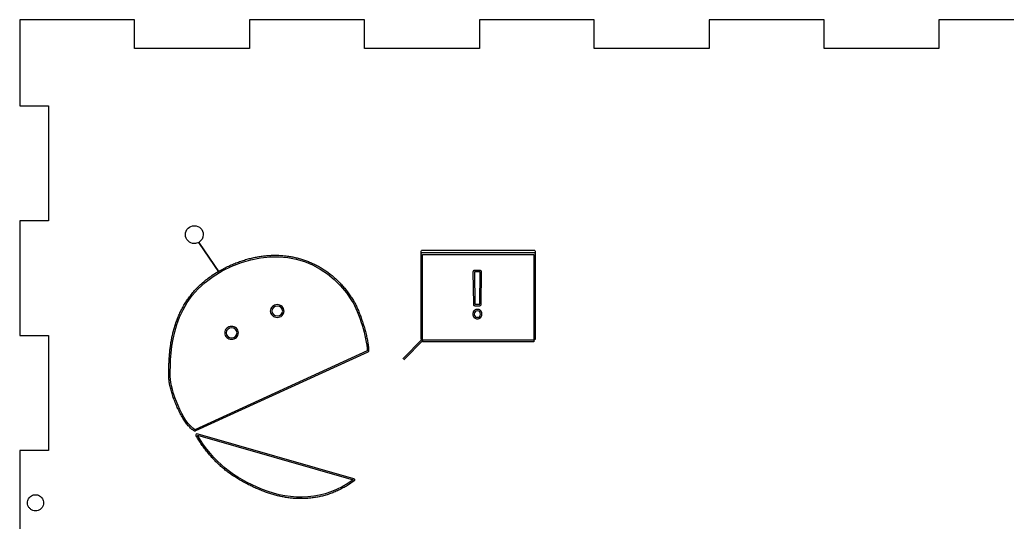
# Model space of a CAD drawing. Extents: x 594 to 1131, y 303 to 853.
# Drawn here: x 594.2 to 766.1, y 402.9 to 490.4 of the extents above; entities that cross this region are included whole.
import ezdxf

# ---------------------------------------------------------------- set-up
doc = ezdxf.new("R2010")
doc.units = 0
doc.layers.get('0').update_dxf_attribs({"linetype": 'CONTINUOUS'})

msp = doc.modelspace()

# ---------------------------------------------------------------- linework, layer by layer
at = {"color": 7}
for p, q in [((614.188916, 490.372713), (594.186839, 490.372713)), ((594.186839, 490.372713), (594.186839, 475.379966)), ((614.188916, 485.363357), (614.188916, 490.372713)), ((654.193069, 490.372713), (634.190993, 490.372713)), ((634.190993, 490.372713), (634.190993, 485.363357)), ((654.193069, 485.363357), (654.193069, 490.372713)), ((694.197249, 490.372713), (674.195172, 490.372713)), ((674.195172, 490.372713), (674.195172, 485.363357)), ((694.197249, 485.363357), (694.197249, 490.372713)), ((734.201402, 490.372713), (714.199326, 490.372713)), ((714.199326, 490.372713), (714.199326, 485.363357)), ((734.201402, 485.363357), (734.201402, 490.372713)), ((774.205556, 490.372713), (754.203479, 490.372713)), ((754.203479, 490.372713), (754.203479, 485.363357)), ((634.190993, 485.363357), (614.188916, 485.363357)), ((674.195172, 485.363357), (654.193069, 485.363357)), ((714.199326, 485.363357), (694.197249, 485.363357)), ((754.203479, 485.363357), (734.201402, 485.363357)), ((594.186839, 475.379966), (599.196169, 475.379966)), ((599.196169, 475.379966), (599.196169, 455.37789)), ((599.196169, 455.37789), (594.186839, 455.37789)), ((594.186839, 455.37789), (594.186839, 435.375813)), ((594.186839, 435.375813), (599.196169, 435.375813)), ((599.196169, 435.375813), (599.196169, 415.373736)), ((599.196169, 415.373736), (594.186839, 415.373736)), ((594.186839, 415.373736), (594.186839, 395.371633))]:
    msp.add_line(p, q, dxfattribs=at)
at = {"color": 0}
for p, q in [((625.347688, 451.608448), (628.986161, 446.308931)), ((628.986161, 446.308931), (625.347688, 451.608448)), ((633.715507, 448.663333), (633.923856, 448.721203)), ((633.923856, 448.721203), (634.131957, 448.776545)), ((634.131957, 448.776545), (634.339797, 448.829364)), ((634.339797, 448.829364), (634.547362, 448.879667)), ((634.547362, 448.879667), (634.754642, 448.92746)), ((634.754642, 448.92746), (634.961623, 448.972748)), ((634.961623, 448.972748), (635.168292, 449.015539)), ((635.168292, 449.015539), (635.374637, 449.055839)), ((635.374637, 449.055839), (635.580646, 449.093653)), ((635.580646, 449.093653), (635.786305, 449.128989)), ((635.786305, 449.128989), (635.991602, 449.161851)), ((635.991602, 449.161851), (636.196525, 449.192248)), ((636.196525, 449.192248), (636.401061, 449.220184)), ((636.401061, 449.220184), (636.605196, 449.245666)), ((636.605196, 449.245666), (636.808919, 449.268701)), ((636.808919, 449.268701), (637.012216, 449.289295)), ((637.012216, 449.289295), (637.215075, 449.307453)), ((637.215075, 449.307453), (637.417484, 449.323183)), ((637.417484, 449.323183), (637.619428, 449.336491)), ((637.619428, 449.336491), (637.820896, 449.347383)), ((637.820896, 449.347383), (638.021875, 449.355865)), ((638.021875, 449.355865), (638.222352, 449.361944)), ((638.222352, 449.361944), (638.422314, 449.365627)), ((638.422314, 449.365627), (638.621748, 449.366919)), ((638.621748, 449.366919), (638.820642, 449.365827)), ((638.820642, 449.365827), (639.018982, 449.362358)), ((639.018982, 449.362358), (639.216756, 449.356517)), ((639.216756, 449.356517), (639.413951, 449.348312)), ((639.413951, 449.348312), (639.610554, 449.337749)), ((639.610554, 449.337749), (639.806552, 449.324835)), ((639.806552, 449.324835), (640.001932, 449.309575)), ((640.001932, 449.309575), (640.196681, 449.291977)), ((640.196681, 449.291977), (640.390787, 449.272047)), ((640.390787, 449.272047), (640.584236, 449.249791)), ((640.584236, 449.249791), (640.777016, 449.225217)), ((640.777016, 449.225217), (640.969113, 449.198331)), ((640.969113, 449.198331), (641.160515, 449.169139)), ((641.160515, 449.169139), (641.351209, 449.137648)), ((641.351209, 449.137648), (641.541181, 449.103865)), ((641.541181, 449.103865), (641.73042, 449.067796)), ((641.73042, 449.067796), (641.918911, 449.029449)), ((641.918911, 449.029449), (642.106641, 448.98883)), ((642.106641, 448.98883), (642.293599, 448.945945)), ((642.293599, 448.945945), (642.479771, 448.900802)), ((642.479771, 448.900802), (642.665144, 448.853406)), ((642.665144, 448.853406), (642.849705, 448.803766)), ((642.849705, 448.803766), (643.033441, 448.751888)), ((643.033441, 448.751888), (643.216339, 448.697779)), ((643.216339, 448.697779), (643.398387, 448.641445)), ((664.070934, 450.023838), (664.08317, 450.101092)), ((664.070934, 434.818658), (664.070934, 450.023838)), ((664.070934, 449.6086), (664.08317, 449.683779)), ((664.070934, 434.811941), (664.070934, 449.6086)), ((664.08317, 450.101092), (664.11868, 450.170784)), ((664.08317, 449.683779), (664.11868, 449.751599)), ((664.11868, 450.170784), (664.173988, 450.226092)), ((664.11868, 449.751599), (664.173988, 449.805421)), ((664.173988, 450.226092), (664.24368, 450.261602)), ((664.173988, 449.805421), (664.24368, 449.839976)), ((664.24368, 450.261602), (664.320934, 450.273838)), ((664.24368, 449.839976), (664.320934, 449.851884)), ((664.320934, 450.273838), (683.672987, 450.273838)), ((664.320934, 449.851884), (683.672992, 449.851884)), ((664.320934, 449.513392), (683.672992, 449.513392)), ((664.320934, 434.308212), (664.320934, 449.513392)), ((683.672987, 450.273838), (683.750241, 450.261602)), ((683.672992, 449.851884), (683.750246, 449.839976)), ((683.672992, 449.513392), (683.672992, 434.308212)), ((683.750241, 450.261602), (683.819933, 450.226092)), ((683.750246, 449.839976), (683.819939, 449.805421)), ((683.819933, 450.226092), (683.875241, 450.170784)), ((683.819939, 449.805421), (683.875246, 449.751599)), ((683.875241, 450.170784), (683.910751, 450.101092)), ((683.875246, 449.751599), (683.910756, 449.683779)), ((683.910751, 450.101092), (683.922987, 450.023838)), ((683.910756, 449.683779), (683.922992, 449.6086)), ((683.922987, 450.023838), (683.922987, 434.818658)), ((683.922992, 449.6086), (683.922992, 434.811941)), ((629.304765, 446.852901), (629.515468, 446.965311)), ((629.515468, 446.965311), (629.726182, 447.075061)), ((629.726182, 447.075061), (629.936895, 447.182159)), ((629.936895, 447.182159), (630.147594, 447.28661)), ((630.147594, 447.28661), (630.358268, 447.38842)), ((630.358268, 447.38842), (630.568904, 447.487596)), ((630.568904, 447.487596), (630.779489, 447.584143)), ((630.779489, 447.584143), (630.990013, 447.678069)), ((630.990013, 447.678069), (631.200461, 447.769379)), ((631.200461, 447.769379), (631.410822, 447.858079)), ((631.410822, 447.858079), (631.621084, 447.944177)), ((631.621084, 447.944177), (631.831234, 448.027677)), ((631.831234, 448.027677), (632.04126, 448.108586)), ((632.04126, 448.108586), (632.251149, 448.186911)), ((632.251149, 448.186911), (632.460889, 448.262657)), ((632.460889, 448.262657), (632.670468, 448.335831)), ((632.670468, 448.335831), (632.879873, 448.406438)), ((632.879873, 448.406438), (633.089092, 448.474486)), ((633.089092, 448.474486), (633.298113, 448.539981)), ((633.298113, 448.539981), (633.506922, 448.602927)), ((633.506922, 448.602927), (633.715507, 448.663333)), ((643.398387, 448.641445), (643.57957, 448.582894)), ((643.57957, 448.582894), (643.759878, 448.522132)), ((643.759878, 448.522132), (643.939295, 448.459167)), ((643.939295, 448.459167), (644.11781, 448.394004)), ((644.11781, 448.394004), (644.29541, 448.326653)), ((644.29541, 448.326653), (644.472081, 448.257118)), ((644.472081, 448.257118), (644.647811, 448.185407)), ((644.647811, 448.185407), (644.822587, 448.111528)), ((644.822587, 448.111528), (644.996396, 448.035488)), ((644.996396, 448.035488), (645.169225, 447.957292)), ((645.169225, 447.957292), (645.341062, 447.876949)), ((645.341062, 447.876949), (645.511892, 447.794466)), ((645.511892, 447.794466), (645.681705, 447.709849)), ((645.681705, 447.709849), (645.850486, 447.623106)), ((645.850486, 447.623106), (646.018223, 447.534244)), ((646.018223, 447.534244), (646.184903, 447.44327)), ((646.184903, 447.44327), (646.350513, 447.350192)), ((646.350513, 447.350192), (646.515041, 447.255016)), ((646.515041, 447.255016), (646.678474, 447.157749)), ((646.678474, 447.157749), (646.840799, 447.058399)), ((646.840799, 447.058399), (647.002003, 446.956974)), ((647.002003, 446.956974), (647.162074, 446.85348)), ((626.798114, 445.229692), (627.004497, 445.386905)), ((627.004497, 445.386905), (627.21506, 445.542316)), ((627.21506, 445.542316), (627.429843, 445.695883)), ((627.429843, 445.695883), (627.648886, 445.847563)), ((627.648886, 445.847563), (627.872227, 445.997312)), ((627.872227, 445.997312), (628.099907, 446.145088)), ((628.099907, 446.145088), (628.331965, 446.29085)), ((628.331965, 446.29085), (628.56844, 446.434554)), ((628.56844, 446.434554), (628.809372, 446.576158)), ((628.809372, 446.576158), (629.054801, 446.715621)), ((629.054801, 446.715621), (629.304765, 446.852901)), ((647.162074, 446.85348), (647.320999, 446.747924)), ((647.320999, 446.747924), (647.478764, 446.640314)), ((647.478764, 446.640314), (647.635359, 446.530657)), ((647.635359, 446.530657), (647.790769, 446.418961)), ((647.790769, 446.418961), (647.944982, 446.305232)), ((647.944982, 446.305232), (648.097986, 446.189478)), ((648.097986, 446.189478), (648.249769, 446.071706)), ((648.249769, 446.071706), (648.400316, 445.951924)), ((648.400316, 445.951924), (648.549617, 445.830139)), ((648.549617, 445.830139), (648.697657, 445.706358)), ((648.697657, 445.706358), (648.844426, 445.580588)), ((648.844426, 445.580588), (648.989909, 445.452837)), ((648.989909, 445.452837), (649.134096, 445.323113)), ((649.134096, 445.323113), (649.276973, 445.191422)), ((673.091598, 446.556606), (673.080138, 446.478612)), ((673.080138, 446.478612), (673.150333, 440.836065)), ((673.126774, 446.627155), (673.091598, 446.556606)), ((673.182168, 446.683243), (673.126774, 446.627155)), ((673.252273, 446.719293), (673.182168, 446.683243)), ((673.330119, 446.731722), (673.252273, 446.719293)), ((674.334439, 446.731722), (673.330119, 446.731722)), ((674.334439, 446.481722), (673.330119, 446.481722)), ((673.330119, 446.481722), (673.400313, 440.839175)), ((674.258845, 440.839175), (674.334439, 446.481722)), ((674.41233, 446.719278), (674.334439, 446.731722)), ((674.482467, 446.683186), (674.41233, 446.719278)), ((674.537868, 446.627038), (674.482467, 446.683186)), ((674.508822, 440.835826), (674.584416, 446.478373)), ((674.573017, 446.556424), (674.537868, 446.627038)), ((674.584416, 446.478373), (674.573017, 446.556424)), ((624.792453, 443.393843), (624.955477, 443.568006)), ((624.955477, 443.568006), (625.122242, 443.740847)), ((625.122242, 443.740847), (625.292788, 443.912323)), ((625.292788, 443.912323), (625.467157, 444.082388)), ((625.467157, 444.082388), (625.645388, 444.251)), ((625.645388, 444.251), (625.827521, 444.418114)), ((625.827521, 444.418114), (626.013596, 444.583687)), ((626.013596, 444.583687), (626.203653, 444.747674)), ((626.203653, 444.747674), (626.397732, 444.910033)), ((626.397732, 444.910033), (626.595872, 445.07072)), ((626.595872, 445.07072), (626.798114, 445.229692)), ((649.276973, 445.191422), (649.418527, 445.057771)), ((649.418527, 445.057771), (649.558747, 444.922169)), ((649.558747, 444.922169), (649.69762, 444.784622)), ((649.69762, 444.784622), (649.835133, 444.645139)), ((649.835133, 444.645139), (649.971275, 444.503725)), ((649.971275, 444.503725), (650.106032, 444.360389)), ((650.106032, 444.360389), (650.239392, 444.215138)), ((650.239392, 444.215138), (650.371343, 444.067979)), ((650.371343, 444.067979), (650.501874, 443.91892)), ((650.501874, 443.91892), (650.63097, 443.767968)), ((650.63097, 443.767968), (650.75862, 443.61513)), ((650.75862, 443.61513), (650.884813, 443.460414)), ((623.48687, 441.774187), (623.618061, 441.958257)), ((623.618061, 441.958257), (623.752624, 442.141403)), ((623.752624, 442.141403), (623.8906, 442.323581)), ((623.8906, 442.323581), (624.032032, 442.504747)), ((624.032032, 442.504747), (624.176959, 442.684856)), ((624.176959, 442.684856), (624.325424, 442.863865)), ((624.325424, 442.863865), (624.477468, 443.041728)), ((624.477468, 443.041728), (624.63313, 443.218402)), ((624.63313, 443.218402), (624.792453, 443.393843)), ((650.884813, 443.460414), (651.009534, 443.303827)), ((651.009534, 443.303827), (651.132773, 443.145376)), ((651.132773, 443.145376), (651.254517, 442.985068)), ((651.254517, 442.985068), (651.374753, 442.822912)), ((651.374753, 442.822912), (651.493471, 442.658914)), ((651.493471, 442.658914), (651.610656, 442.493081)), ((651.610656, 442.493081), (651.726298, 442.325422)), ((651.726298, 442.325422), (651.840383, 442.155943)), ((651.840383, 442.155943), (651.952901, 441.984651)), ((651.952901, 441.984651), (652.063838, 441.811554)), ((652.063838, 441.811554), (652.173182, 441.636659)), ((622.351194, 439.892398), (622.450976, 440.083279)), ((622.450976, 440.083279), (622.553709, 440.273677)), ((622.553709, 440.273677), (622.659434, 440.463547)), ((622.659434, 440.463547), (622.768195, 440.652846)), ((622.768195, 440.652846), (622.880033, 440.841531)), ((622.880033, 440.841531), (622.994992, 441.029556)), ((622.994992, 441.029556), (623.113112, 441.216879)), ((623.113112, 441.216879), (623.234438, 441.403454)), ((623.234438, 441.403454), (623.35901, 441.589238)), ((623.35901, 441.589238), (623.48687, 441.774187)), ((637.905452, 440.098404), (637.832848, 439.885676)), ((638.01908, 440.288815), (637.905452, 440.098404)), ((638.167612, 440.452542), (638.01908, 440.288815)), ((638.345589, 440.586082), (638.167612, 440.452542)), ((638.548127, 440.686051), (638.345589, 440.586082)), ((638.770514, 440.748831), (638.548127, 440.686051)), ((639.00776, 440.7706), (638.770514, 440.748831)), ((639.245006, 440.748831), (639.00776, 440.7706)), ((639.467394, 440.686051), (639.245006, 440.748831)), ((639.669933, 440.586082), (639.467394, 440.686051)), ((639.84791, 440.452542), (639.669933, 440.586082)), ((639.996442, 440.288815), (639.84791, 440.452542)), ((640.110071, 440.098404), (639.996442, 440.288815)), ((640.182674, 439.885676), (640.110071, 440.098404)), ((652.173182, 441.636659), (652.261933, 441.489649)), ((652.261933, 441.489649), (652.350492, 441.336526)), ((652.350492, 441.336526), (652.438814, 441.177537)), ((652.438814, 441.177537), (652.526849, 441.012932)), ((652.526849, 441.012932), (652.614537, 440.842966)), ((652.614537, 440.842966), (652.701816, 440.667898)), ((652.701816, 440.667898), (652.788617, 440.487988)), ((652.788617, 440.487988), (652.874869, 440.303501)), ((652.874869, 440.303501), (652.960498, 440.114702)), ((652.960498, 440.114702), (653.045428, 439.921859)), ((673.150333, 440.836065), (673.16333, 440.759558)), ((673.16333, 440.759558), (673.199162, 440.690723)), ((673.199162, 440.690723), (673.254375, 440.636192)), ((673.254375, 440.636192), (673.323651, 440.601219)), ((673.323651, 440.601219), (673.400313, 440.589175)), ((673.400313, 440.839175), (674.258845, 440.839175)), ((673.400313, 440.589175), (674.258845, 440.589175)), ((674.258845, 440.589175), (674.335462, 440.601204)), ((674.335462, 440.601204), (674.404705, 440.636136)), ((674.404705, 440.636136), (674.459911, 440.690608)), ((674.459911, 440.690608), (674.495767, 440.759377)), ((674.495767, 440.759377), (674.508822, 440.835826)), ((621.654002, 438.353158), (621.731726, 438.546344)), ((621.731726, 438.546344), (621.812057, 438.739393)), ((621.812057, 438.739393), (621.895038, 438.932262)), ((621.895038, 438.932262), (621.980711, 439.124908)), ((621.980711, 439.124908), (622.069121, 439.317288)), ((622.069121, 439.317288), (622.160309, 439.509359)), ((622.160309, 439.509359), (622.254319, 439.701076)), ((622.254319, 439.701076), (622.351194, 439.892398)), ((637.832848, 439.885676), (637.807438, 439.656664)), ((637.807438, 439.656664), (637.832848, 439.427654)), ((637.832848, 439.427654), (637.905452, 439.214927)), ((637.905452, 439.214927), (638.01908, 439.024518)), ((638.01908, 439.024518), (638.167613, 438.860791)), ((638.167613, 438.860791), (638.345589, 438.727252)), ((638.345589, 438.727252), (638.548127, 438.627283)), ((638.548127, 438.627283), (638.770514, 438.564503)), ((638.770514, 438.564503), (639.00776, 438.542734)), ((639.00776, 438.542734), (639.245006, 438.564503)), ((639.245006, 438.564503), (639.467394, 438.627283)), ((639.467394, 438.627283), (639.669933, 438.727252)), ((639.669933, 438.727252), (639.847909, 438.860791)), ((639.847909, 438.860791), (639.996442, 439.024517)), ((639.996442, 439.024517), (640.11007, 439.214927)), ((640.11007, 439.214927), (640.182674, 439.427654)), ((640.208084, 439.656664), (640.182674, 439.885676)), ((640.182674, 439.427654), (640.208084, 439.656664)), ((653.045428, 439.921859), (653.129581, 439.725241)), ((653.129581, 439.725241), (653.212878, 439.525119)), ((653.212878, 439.525119), (653.295237, 439.321765)), ((653.295237, 439.321765), (653.376577, 439.115451)), ((653.376577, 439.115451), (653.456816, 438.906451)), ((653.456816, 438.906451), (653.535869, 438.69504)), ((653.535869, 438.69504), (653.613654, 438.481491)), ((653.613654, 438.481491), (653.690085, 438.26608)), ((673.058931, 439.136434), (673.058537, 439.124966)), ((673.058537, 439.124966), (673.058669, 439.113492)), ((673.058669, 439.113492), (673.06433, 439.01391)), ((673.064764, 439.236728), (673.058931, 439.136434)), ((673.06433, 439.01391), (673.065373, 439.001329)), ((673.066105, 439.249165), (673.064764, 439.236728)), ((673.065373, 439.001329), (673.067049, 438.988817)), ((673.068065, 439.261518), (673.066105, 439.249165)), ((673.067049, 438.988817), (673.084317, 438.895437)), ((673.085597, 439.356039), (673.068065, 439.261518)), ((673.084317, 438.895437), (673.087258, 438.881752)), ((673.088826, 439.369386), (673.085597, 439.356039)), ((673.087258, 438.881752), (673.09096, 438.868253)), ((673.092782, 439.382535), (673.088826, 439.369386)), ((673.09096, 438.868253), (673.120087, 438.781125)), ((673.122165, 439.470938), (673.092782, 439.382535)), ((673.120087, 438.781125), (673.122577, 438.774056)), ((673.124753, 439.477744), (673.122165, 439.470938)), ((673.122577, 438.774056), (673.125278, 438.767065)), ((673.127538, 439.484471), (673.124753, 439.477744)), ((673.125278, 438.767065), (673.128187, 438.760158)), ((673.130518, 439.491114), (673.127538, 439.484471)), ((673.128187, 438.760158), (673.131302, 438.753342)), ((673.133691, 439.497667), (673.130518, 439.491114)), ((673.131302, 438.753342), (673.13462, 438.746622)), ((673.171489, 439.57294), (673.133691, 439.497667)), ((673.13462, 438.746622), (673.172418, 438.672866)), ((673.17491, 439.579509), (673.171489, 439.57294)), ((673.172418, 438.672866), (673.176029, 438.66608)), ((673.178525, 439.585974), (673.17491, 439.579509)), ((673.176029, 438.66608), (673.179846, 438.659408)), ((673.18233, 439.592329), (673.178525, 439.585974)), ((673.179846, 438.659408), (673.183867, 438.652856)), ((673.186321, 439.598569), (673.18233, 439.592329)), ((673.183867, 438.652856), (673.188088, 438.646432)), ((673.190495, 439.604688), (673.186321, 439.598569)), ((673.188088, 438.646432), (673.192503, 438.64014)), ((673.239102, 439.673716), (673.190495, 439.604688)), ((673.192503, 438.64014), (673.24111, 438.573099)), ((673.24425, 439.680761), (673.239102, 439.673716)), ((673.24111, 438.573099), (673.246445, 438.566009)), ((673.24964, 439.687623), (673.24425, 439.680761)), ((673.246445, 438.566009), (673.252028, 438.559113)), ((673.255266, 439.694292), (673.24964, 439.687623)), ((673.252028, 438.559113), (673.257853, 438.552419)), ((673.261122, 439.700761), (673.255266, 439.694292)), ((673.257853, 438.552419), (673.263911, 438.545936)), ((673.2672, 439.707022), (673.261122, 439.700761)), ((673.263911, 438.545936), (673.270195, 438.539673)), ((673.326789, 439.766298), (673.2672, 439.707022)), ((673.270195, 438.539673), (673.329785, 438.482351)), ((673.33423, 439.773401), (673.326789, 439.766298)), ((673.329785, 438.482351), (673.337283, 438.475427)), ((673.341956, 439.780192), (673.33423, 439.773401)), ((673.337283, 438.475427), (673.345057, 438.468815)), ((673.349955, 439.786659), (673.341956, 439.780192)), ((673.345057, 438.468815), (673.353095, 438.462526)), ((673.358213, 439.792791), (673.349955, 439.786659)), ((673.353095, 438.462526), (673.361383, 438.45657)), ((673.366717, 439.798579), (673.358213, 439.792791)), ((673.361383, 438.45657), (673.369907, 438.450958)), ((673.437557, 439.84469), (673.366717, 439.798579)), ((673.369907, 438.450958), (673.440747, 438.40636)), ((673.445846, 439.849858), (673.437557, 439.84469)), ((673.440747, 438.40636), (673.448948, 438.401414)), ((673.45433, 439.854698), (673.445846, 439.849858)), ((673.448948, 438.401414), (673.457333, 438.396785)), ((673.462997, 439.859203), (673.45433, 439.854698)), ((673.457333, 438.396785), (673.465889, 438.392481)), ((673.471834, 439.863366), (673.462997, 439.859203)), ((673.465889, 438.392481), (673.474603, 438.388508)), ((673.480826, 439.86718), (673.471834, 439.863366)), ((673.474603, 438.388508), (673.483463, 438.384871)), ((673.562908, 439.900122), (673.480826, 439.86718)), ((673.483463, 438.384871), (673.565545, 438.353006)), ((673.570985, 439.903202), (673.562908, 439.900122)), ((673.579163, 439.906001), (673.570985, 439.903202)), ((673.587434, 439.908516), (673.579163, 439.906001)), ((673.595786, 439.910744), (673.587434, 439.908516)), ((673.604211, 439.912681), (673.595786, 439.910744)), ((673.704679, 439.933855), (673.604211, 439.912681)), ((673.711869, 439.935053), (673.704679, 439.933855)), ((673.719092, 439.93604), (673.711869, 439.935053)), ((673.72634, 439.936816), (673.719092, 439.93604)), ((673.733608, 439.937381), (673.72634, 439.936816)), ((673.838149, 439.943971), (673.733608, 439.937381)), ((673.850843, 439.944448), (673.838149, 439.943971)), ((673.857195, 439.944445), (673.850843, 439.944448)), ((673.869888, 439.943953), (673.857195, 439.944445)), ((673.972577, 439.937363), (673.869888, 439.943953)), ((673.979919, 439.936783), (673.972577, 439.937363)), ((673.987241, 439.935987), (673.979919, 439.936783)), ((673.994536, 439.934976), (673.987241, 439.935987)), ((674.001799, 439.93375), (673.994536, 439.934976)), ((674.009021, 439.932311), (674.001799, 439.93375)), ((674.101137, 439.912543), (674.009021, 439.932311)), ((674.10954, 439.910588), (674.101137, 439.912543)), ((674.11787, 439.908344), (674.10954, 439.910588)), ((674.126119, 439.905813), (674.11787, 439.908344)), ((674.134274, 439.903), (674.126119, 439.905813)), ((674.142328, 439.899906), (674.134274, 439.903)), ((674.139681, 438.35321), (674.221219, 438.385075)), ((674.223866, 439.866965), (674.142328, 439.899906)), ((674.221219, 438.385075), (674.229934, 438.388672)), ((674.23271, 439.863192), (674.223866, 439.866965)), ((674.229934, 438.388672), (674.238507, 438.392595)), ((674.241403, 439.859082), (674.23271, 439.863192)), ((674.238507, 438.392595), (674.246926, 438.396838)), ((674.249932, 439.854641), (674.241403, 439.859082)), ((674.246926, 438.396838), (674.25518, 438.401396)), ((674.258283, 439.849875), (674.249932, 439.854641)), ((674.25518, 438.401396), (674.263255, 438.406262)), ((674.266445, 439.844792), (674.258283, 439.849875)), ((674.263255, 438.406262), (674.334211, 438.45086)), ((674.3374, 439.798681), (674.266445, 439.844792)), ((674.334211, 438.45086), (674.342502, 438.456303)), ((674.345674, 439.793066), (674.3374, 439.798681)), ((674.342502, 438.456303), (674.35057, 438.462071)), ((674.353716, 439.787125), (674.345674, 439.793066)), ((674.35057, 438.462071), (674.358403, 438.468154)), ((674.361514, 439.780867), (674.353716, 439.787125)), ((674.358403, 438.468154), (674.365989, 438.474544)), ((674.369055, 439.774302), (674.361514, 439.780867)), ((674.365989, 438.474544), (674.373315, 438.481229)), ((674.376328, 439.767441), (674.369055, 439.774302)), ((674.373315, 438.481229), (674.433685, 438.538551)), ((674.436698, 439.708165), (674.376328, 439.767441)), ((674.433685, 438.538551), (674.439911, 438.544672)), ((674.442722, 439.702043), (674.436698, 439.708165)), ((674.439911, 438.544672), (674.445919, 438.551007)), ((674.448532, 439.695718), (674.442722, 439.702043)), ((674.445919, 438.551007), (674.451702, 438.557548)), ((674.454122, 439.689198), (674.448532, 439.695718)), ((674.451702, 438.557548), (674.457253, 438.564287)), ((674.459484, 439.682489), (674.454122, 439.689198)), ((674.457253, 438.564287), (674.462566, 438.571216)), ((674.464612, 439.6756), (674.459484, 439.682489)), ((674.462566, 438.571216), (674.512134, 438.638257)), ((674.51418, 439.606572), (674.464612, 439.6756)), ((674.512134, 438.638257), (674.516644, 438.644559)), ((674.518447, 439.600439), (674.51418, 439.606572)), ((674.516644, 438.644559), (674.520957, 438.650999)), ((674.522528, 439.594182), (674.518447, 439.600439)), ((674.520957, 438.650999), (674.525068, 438.657569)), ((674.52642, 439.587805), (674.522528, 439.594182)), ((674.525068, 438.657569), (674.528974, 438.664263)), ((674.53012, 439.581315), (674.52642, 439.587805)), ((674.528974, 438.664263), (674.53267, 438.671075)), ((674.533625, 439.574717), (674.53012, 439.581315)), ((674.53267, 438.671075), (674.571223, 438.74483)), ((674.572178, 439.499445), (674.533625, 439.574717)), ((674.571223, 438.74483), (674.574639, 438.751613)), ((674.575445, 439.492828), (674.572178, 439.499445)), ((674.574639, 438.751613), (674.577847, 438.758497)), ((674.578515, 439.486117), (674.575445, 439.492828)), ((674.577847, 438.758497), (674.580844, 438.765476)), ((674.581385, 439.479319), (674.578515, 439.486117)), ((674.580844, 438.765476), (674.583628, 438.772542)), ((674.584054, 439.472439), (674.581385, 439.479319)), ((674.583628, 438.772542), (674.586196, 438.779689)), ((674.586518, 439.465484), (674.584054, 439.472439)), ((674.586196, 438.779689), (674.613734, 438.860151)), ((674.616199, 439.37731), (674.586518, 439.465484)), ((674.613734, 438.860151), (674.615943, 438.866919)), ((674.615943, 438.866919), (674.617959, 438.873748)), ((674.619923, 439.363846), (674.616199, 439.37731)), ((674.617959, 438.873748), (674.61978, 438.880632)), ((674.61978, 438.880632), (674.621403, 438.887564)), ((674.622889, 439.350196), (674.619923, 439.363846)), ((674.621403, 438.887564), (674.639352, 438.9817)), ((674.640512, 439.256128), (674.622889, 439.350196)), ((674.639352, 438.9817), (674.641422, 438.994404)), ((674.642228, 439.24349), (674.640512, 439.256128)), ((674.641422, 438.994404), (674.642837, 439.007197)), ((674.643298, 439.230782), (674.642228, 439.24349)), ((674.642837, 439.007197), (674.648804, 439.107466)), ((674.648806, 439.136727), (674.643298, 439.230782)), ((674.648804, 439.107466), (674.649216, 439.119169)), ((674.649217, 439.125024), (674.648806, 439.136727)), ((674.649216, 439.119169), (674.649217, 439.125024)), ((621.064667, 436.615407), (621.120873, 436.807897)), ((621.120873, 436.807897), (621.179297, 437.000634)), ((621.179297, 437.000634), (621.239983, 437.193577)), ((621.239983, 437.193577), (621.302973, 437.386682)), ((621.302973, 437.386682), (621.36831, 437.579908)), ((621.36831, 437.579908), (621.436039, 437.773211)), ((621.436039, 437.773211), (621.506202, 437.966549)), ((621.506202, 437.966549), (621.578842, 438.159879)), ((621.578842, 438.159879), (621.654002, 438.353158)), ((630.219447, 436.651247), (630.070913, 436.487521)), ((630.219447, 436.651248), (630.070914, 436.487523)), ((630.397424, 436.784786), (630.219447, 436.651248)), ((630.397424, 436.784785), (630.219447, 436.651247)), ((630.599963, 436.884753), (630.397424, 436.784785)), ((630.599963, 436.884753), (630.397424, 436.784786)), ((630.82235, 436.947531), (630.599963, 436.884753)), ((630.82235, 436.947531), (630.599963, 436.884753)), ((631.059595, 436.9693), (630.82235, 436.947531)), ((631.059595, 436.9693), (630.82235, 436.947531)), ((631.296841, 436.947531), (631.059595, 436.9693)), ((631.296841, 436.947531), (631.059595, 436.9693)), ((631.519228, 436.884753), (631.296841, 436.947531)), ((631.519227, 436.884753), (631.296841, 436.947531)), ((631.721766, 436.784786), (631.519227, 436.884753)), ((631.721767, 436.784785), (631.519228, 436.884753)), ((631.899743, 436.651248), (631.721766, 436.784786)), ((631.899744, 436.651247), (631.721767, 436.784785)), ((632.048277, 436.487523), (631.899743, 436.651248)), ((632.048277, 436.487521), (631.899744, 436.651247)), ((653.690085, 438.26608), (653.765078, 438.049083)), ((653.765078, 438.049083), (653.838547, 437.830774)), ((653.838547, 437.830774), (653.910407, 437.611431)), ((653.910407, 437.611431), (653.980571, 437.391329)), ((653.980571, 437.391329), (654.048955, 437.170744)), ((654.048955, 437.170744), (654.11547, 436.949951)), ((654.11547, 436.949951), (654.180031, 436.729227)), ((654.180031, 436.729227), (654.242551, 436.508847)), ((673.565545, 438.353006), (673.573432, 438.350095)), ((673.573432, 438.350095), (673.581413, 438.347452)), ((673.581413, 438.347452), (673.589479, 438.345078)), ((673.589479, 438.345078), (673.597619, 438.342977)), ((673.597619, 438.342977), (673.605826, 438.341151)), ((673.605826, 438.341151), (673.699141, 438.322025)), ((673.699141, 438.322025), (673.713049, 438.319582)), ((673.713049, 438.319582), (673.727073, 438.317928)), ((673.727073, 438.317928), (673.838656, 438.311021)), ((673.838656, 438.311021), (673.850941, 438.310575)), ((673.850941, 438.310575), (673.863233, 438.310733)), ((673.863233, 438.310733), (673.972061, 438.317415)), ((673.972061, 438.317415), (673.979175, 438.317959)), ((673.979175, 438.317959), (673.98627, 438.318705)), ((673.98627, 438.318705), (673.993341, 438.319654)), ((673.993341, 438.319654), (674.000383, 438.320804)), ((674.000383, 438.320804), (674.099503, 438.34128)), ((674.099503, 438.34128), (674.10769, 438.343123)), ((674.10769, 438.343123), (674.11581, 438.345241)), ((674.11581, 438.345241), (674.123855, 438.347629)), ((674.123855, 438.347629), (674.131815, 438.350287)), ((674.131815, 438.350287), (674.139681, 438.35321)), ((620.651492, 434.901115), (620.68968, 435.089476)), ((620.68968, 435.089476), (620.729697, 435.278463)), ((620.729697, 435.278463), (620.771587, 435.468036)), ((620.771587, 435.468036), (620.815393, 435.658153)), ((620.815393, 435.658153), (620.861157, 435.84877)), ((620.861157, 435.84877), (620.908924, 436.039846)), ((620.908924, 436.039846), (620.958735, 436.231339)), ((620.958735, 436.231339), (621.010635, 436.423207)), ((621.010635, 436.423207), (621.064667, 436.615407)), ((629.884681, 436.084386), (629.859271, 435.855374)), ((629.884681, 436.084382), (629.859271, 435.855369)), ((629.859271, 435.855374), (629.884681, 435.626362)), ((629.859271, 435.855369), (629.884681, 435.626358)), ((629.957285, 436.297114), (629.884681, 436.084386)), ((629.957284, 436.297111), (629.884681, 436.084382)), ((629.884681, 435.626362), (629.957284, 435.413632)), ((629.884681, 435.626358), (629.957285, 435.413629)), ((630.070913, 436.487521), (629.957284, 436.297111)), ((629.957284, 435.413632), (630.070913, 435.223222)), ((630.070914, 436.487523), (629.957285, 436.297114)), ((629.957285, 435.413629), (630.070913, 435.22322)), ((630.070913, 435.223222), (630.219446, 435.059495)), ((630.070913, 435.22322), (630.219446, 435.059494)), ((630.219446, 435.059495), (630.397423, 434.925955)), ((630.219446, 435.059494), (630.397423, 434.925955)), ((630.397423, 434.925955), (630.599962, 434.825986)), ((630.397423, 434.925955), (630.599962, 434.825986)), ((631.519228, 434.825986), (631.721767, 434.925955)), ((631.519229, 434.825986), (631.721767, 434.925955)), ((631.721767, 434.925955), (631.899744, 435.059495)), ((631.721767, 434.925955), (631.899744, 435.059494)), ((631.899744, 435.059495), (632.048277, 435.223222)), ((631.899744, 435.059494), (632.048277, 435.22322)), ((632.161906, 436.297114), (632.048277, 436.487523)), ((632.161906, 436.297111), (632.048277, 436.487521)), ((632.048277, 435.223222), (632.161906, 435.413632)), ((632.048277, 435.22322), (632.161906, 435.413629)), ((632.234509, 436.084386), (632.161906, 436.297114)), ((632.23451, 436.084382), (632.161906, 436.297111)), ((632.161906, 435.413632), (632.23451, 435.626362)), ((632.161906, 435.413629), (632.23451, 435.626358)), ((632.259919, 435.855374), (632.234509, 436.084386)), ((632.259919, 435.855369), (632.23451, 436.084382)), ((632.23451, 435.626362), (632.259919, 435.855374)), ((632.23451, 435.626358), (632.259919, 435.855369)), ((654.242551, 436.508847), (654.302942, 436.289087)), ((654.302942, 436.289087), (654.361119, 436.070219)), ((654.361119, 436.070219), (654.416992, 435.85252)), ((654.416992, 435.85252), (654.470476, 435.636261)), ((654.470476, 435.636261), (654.521482, 435.421716)), ((654.521482, 435.421716), (654.569922, 435.209156)), ((654.569922, 435.209156), (654.615708, 434.998852)), ((654.615708, 434.998852), (654.658752, 434.791071)), ((620.360764, 433.061239), (620.383023, 433.24102)), ((620.383023, 433.24102), (620.406683, 433.421848)), ((620.406683, 433.421848), (620.431784, 433.60368)), ((620.431784, 433.60368), (620.458371, 433.786475)), ((620.458371, 433.786475), (620.486487, 433.970191)), ((620.486487, 433.970191), (620.516173, 434.154785)), ((620.516173, 434.154785), (620.547474, 434.340217)), ((620.547474, 434.340217), (620.580432, 434.526444)), ((620.580432, 434.526444), (620.61509, 434.713424)), ((620.61509, 434.713424), (620.651492, 434.901115)), ((630.599962, 434.825986), (630.822349, 434.763207)), ((630.599962, 434.825986), (630.822349, 434.763207)), ((630.822349, 434.763207), (631.059595, 434.741438)), ((630.822349, 434.763207), (631.059595, 434.741438)), ((631.059595, 434.741438), (631.296841, 434.763207)), ((631.059595, 434.741438), (631.296841, 434.763207)), ((631.296841, 434.763207), (631.519228, 434.825986)), ((631.296841, 434.763207), (631.519229, 434.825986)), ((654.658752, 434.791071), (654.698965, 434.586082)), ((654.698965, 434.586082), (654.736258, 434.384148)), ((654.736258, 434.384148), (654.77054, 434.185533)), ((654.77054, 434.185533), (654.80172, 433.990495)), ((654.80172, 433.990495), (654.829708, 433.799291)), ((654.829708, 433.799291), (654.854409, 433.612172)), ((654.854409, 433.612172), (654.875728, 433.429385)), ((654.875728, 433.429385), (654.893568, 433.251168)), ((654.893568, 433.251168), (654.907827, 433.077754)), ((664.320934, 434.818658), (660.849011, 431.346736)), ((664.49771, 434.641881), (661.025788, 431.169959)), ((664.08317, 434.741403), (664.070934, 434.818658)), ((664.08317, 434.736762), (664.070934, 434.811941)), ((664.11868, 434.671711), (664.08317, 434.741403)), ((664.11868, 434.668943), (664.08317, 434.736762)), ((664.173988, 434.616403), (664.11868, 434.671711)), ((664.173988, 434.615121), (664.11868, 434.668943)), ((664.24368, 434.580893), (664.173988, 434.616403)), ((664.24368, 434.580565), (664.173988, 434.615121)), ((664.320934, 434.568658), (664.24368, 434.580893)), ((664.320934, 434.568658), (664.24368, 434.580565)), ((683.672992, 434.568658), (664.320934, 434.568658)), ((683.672987, 434.568658), (664.320934, 434.568658)), ((683.672992, 434.308212), (664.320934, 434.308212)), ((683.750241, 434.580893), (683.672987, 434.568658)), ((683.750246, 434.580565), (683.672992, 434.568658)), ((683.819933, 434.616403), (683.750241, 434.580893)), ((683.819939, 434.615121), (683.750246, 434.580565)), ((683.875241, 434.671711), (683.819933, 434.616403)), ((683.875246, 434.668943), (683.819939, 434.615121)), ((683.910751, 434.741403), (683.875241, 434.671711)), ((683.910756, 434.736762), (683.875246, 434.668943)), ((683.922987, 434.818658), (683.910751, 434.741403)), ((683.922992, 434.811941), (683.910756, 434.736762)), ((620.205728, 431.330214), (620.216345, 431.497222)), ((620.216345, 431.497222), (620.227935, 431.665697)), ((620.227935, 431.665697), (620.240538, 431.835596)), ((620.240538, 431.835596), (620.254199, 432.006877)), ((620.254199, 432.006877), (620.268961, 432.179499)), ((620.268961, 432.179499), (620.284865, 432.353418)), ((620.284865, 432.353418), (620.301954, 432.528594)), ((620.301954, 432.528594), (620.320272, 432.704984)), ((620.320272, 432.704984), (620.339861, 432.882546)), ((620.339861, 432.882546), (620.360764, 433.061239)), ((654.675285, 432.738685), (624.690301, 418.994705)), ((654.779454, 432.511422), (624.79447, 418.767441)), ((654.829355, 432.541804), (654.779454, 432.511422)), ((654.870842, 432.582937), (654.829355, 432.541804)), ((654.90165, 432.632576), (654.870842, 432.582937)), ((654.920095, 432.68801), (654.90165, 432.632576)), ((654.907827, 433.077754), (654.918399, 432.909365)), ((654.918399, 432.909365), (654.925172, 432.746211)), ((654.925172, 432.746211), (654.920095, 432.68801)), ((620.143648, 429.750102), (620.146887, 429.900114)), ((620.146887, 429.900114), (620.150672, 430.052018)), ((620.150672, 430.052018), (620.155046, 430.20577)), ((620.155046, 430.20577), (620.160052, 430.361328)), ((620.160052, 430.361328), (620.165732, 430.518649)), ((620.165732, 430.518649), (620.172128, 430.677691)), ((620.172128, 430.677691), (620.179283, 430.838411)), ((620.179283, 430.838411), (620.18724, 431.000766)), ((620.18724, 431.000766), (620.196041, 431.164715)), ((620.196041, 431.164715), (620.205728, 431.330214)), ((620.131951, 428.23726), (620.132084, 428.492278)), ((620.134512, 428.089317), (620.131951, 428.23726)), ((620.132084, 428.492278), (620.132709, 428.75662)), ((620.132709, 428.75662), (620.133311, 428.892176)), ((620.133311, 428.892176), (620.134163, 429.029928)), ((620.134163, 429.029928), (620.135306, 429.169833)), ((620.142069, 427.935305), (620.134512, 428.089317)), ((620.135306, 429.169833), (620.136784, 429.311847)), ((620.136784, 429.311847), (620.138639, 429.455925)), ((620.138639, 429.455925), (620.140912, 429.602025)), ((620.140912, 429.602025), (620.143648, 429.750102)), ((620.154452, 427.775395), (620.142069, 427.935305)), ((620.171518, 427.609789), (620.154452, 427.775395)), ((620.193136, 427.438712), (620.171518, 427.609789)), ((620.219185, 427.262409), (620.193136, 427.438712)), ((620.249554, 427.08114), (620.219185, 427.262409)), ((620.284135, 426.895175), (620.249554, 427.08114)), ((620.322824, 426.704798), (620.284135, 426.895175)), ((620.365518, 426.510296), (620.322824, 426.704798)), ((620.412119, 426.311967), (620.365518, 426.510296)), ((620.462528, 426.110111), (620.412119, 426.311967)), ((620.516648, 425.905032), (620.462528, 426.110111)), ((620.574382, 425.69704), (620.516648, 425.905032)), ((620.635633, 425.486445), (620.574382, 425.69704)), ((620.700307, 425.273561), (620.635633, 425.486445)), ((620.768309, 425.058703), (620.700307, 425.273561)), ((620.839542, 424.842189), (620.768309, 425.058703)), ((620.913914, 424.624337), (620.839542, 424.842189)), ((620.991329, 424.405465), (620.913914, 424.624337)), ((621.071694, 424.185894), (620.991329, 424.405465)), ((621.154915, 423.965945), (621.071694, 424.185894)), ((621.240899, 423.745939), (621.154915, 423.965945)), ((621.329554, 423.526196), (621.240899, 423.745939)), ((621.420786, 423.30704), (621.329554, 423.526196)), ((621.514504, 423.088791), (621.420786, 423.30704)), ((621.610616, 422.871772), (621.514504, 423.088791)), ((621.709033, 422.656305), (621.610616, 422.871772)), ((621.809663, 422.442709), (621.709033, 422.656305)), ((621.912419, 422.231308), (621.809663, 422.442709)), ((622.017212, 422.02242), (621.912419, 422.231308)), ((622.123956, 421.816368), (622.017212, 422.02242)), ((622.232565, 421.613469), (622.123956, 421.816368)), ((622.342956, 421.414043), (622.232565, 421.613469)), ((622.455048, 421.218408), (622.342956, 421.414043)), ((622.568761, 421.026881), (622.455048, 421.218408)), ((622.684019, 420.839777), (622.568761, 421.026881)), ((622.80075, 420.657411), (622.684019, 420.839777)), ((622.918884, 420.480098), (622.80075, 420.657411)), ((623.038357, 420.30815), (622.918884, 420.480098)), ((623.159112, 420.141879), (623.038357, 420.30815)), ((623.281096, 419.981594), (623.159112, 420.141879)), ((623.404268, 419.827607), (623.281096, 419.981594)), ((623.528593, 419.680228), (623.404268, 419.827607)), ((623.65405, 419.539769), (623.528593, 419.680228)), ((623.780631, 419.406545), (623.65405, 419.539769)), ((623.908346, 419.280875), (623.780631, 419.406545)), ((624.037222, 419.163089), (623.908346, 419.280875)), ((624.167306, 419.05353), (624.037222, 419.163089)), ((624.298667, 418.952563), (624.167306, 419.05353)), ((624.431395, 418.860583), (624.298667, 418.952563)), ((624.565596, 418.778028), (624.431395, 418.860583)), ((624.608857, 418.758343), (624.565596, 418.778028)), ((624.655062, 418.747201), (624.608857, 418.758343)), ((624.70254, 418.745004), (624.655062, 418.747201)), ((624.749576, 418.751833), (624.70254, 418.745004)), ((624.79447, 418.767441), (624.749576, 418.751833)), ((624.856679, 418.043135), (624.877621, 418.159621)), ((624.891662, 417.93007), (624.856679, 418.043135)), ((624.877621, 418.159621), (624.949794, 418.253421)), ((625.007856, 417.735825), (624.891662, 417.93007)), ((624.949794, 418.253421), (625.057024, 418.303512)), ((625.124835, 417.543852), (625.007856, 417.735825)), ((625.057024, 418.303512), (625.175278, 418.29867)), ((625.106212, 418.058399), (652.223876, 410.263449)), ((625.175278, 418.29867), (652.292941, 410.50372)), ((625.24261, 417.354133), (625.124835, 417.543852)), ((625.361195, 417.166646), (625.24261, 417.354133)), ((625.480602, 416.98137), (625.361195, 417.166646)), ((625.600844, 416.798286), (625.480602, 416.98137)), ((625.721933, 416.617371), (625.600844, 416.798286)), ((625.843881, 416.438606), (625.721933, 416.617371)), ((625.966702, 416.26197), (625.843881, 416.438606)), ((626.090407, 416.087443), (625.966702, 416.26197)), ((626.215008, 415.915004), (626.090407, 416.087443)), ((626.340518, 415.744632), (626.215008, 415.915004)), ((626.466949, 415.576308), (626.340518, 415.744632)), ((626.594313, 415.410011), (626.466949, 415.576308)), ((626.722622, 415.24572), (626.594313, 415.410011)), ((626.851888, 415.083416), (626.722622, 415.24572)), ((626.982123, 414.923077), (626.851888, 415.083416)), ((627.113339, 414.764684), (626.982123, 414.923077)), ((627.245548, 414.608217), (627.113339, 414.764684)), ((627.378761, 414.453654), (627.245548, 414.608217)), ((627.512989, 414.300976), (627.378761, 414.453654)), ((627.648246, 414.150163), (627.512989, 414.300976)), ((627.784541, 414.001194), (627.648246, 414.150163)), ((627.921887, 413.854049), (627.784541, 414.001194)), ((628.060295, 413.708707), (627.921887, 413.854049)), ((628.199776, 413.565149), (628.060295, 413.708707)), ((628.340341, 413.423354), (628.199776, 413.565149)), ((628.482003, 413.283301), (628.340341, 413.423354)), ((628.624771, 413.14497), (628.482003, 413.283301)), ((628.768658, 413.008341), (628.624771, 413.14497)), ((628.913674, 412.873393), (628.768658, 413.008341)), ((629.05983, 412.740106), (628.913674, 412.873393)), ((629.207137, 412.608459), (629.05983, 412.740106)), ((629.355606, 412.478432), (629.207137, 412.608459)), ((629.505249, 412.350003), (629.355606, 412.478432)), ((629.656075, 412.223152), (629.505249, 412.350003)), ((629.808097, 412.097859), (629.656075, 412.223152)), ((629.961324, 411.974102), (629.808097, 412.097859)), ((630.115768, 411.85186), (629.961324, 411.974102)), ((630.27144, 411.731113), (630.115768, 411.85186)), ((630.42835, 411.61184), (630.27144, 411.731113)), ((630.586509, 411.494019), (630.42835, 411.61184)), ((630.745928, 411.377629), (630.586509, 411.494019)), ((630.906618, 411.262649), (630.745928, 411.377629)), ((631.068591, 411.149058), (630.906618, 411.262649)), ((631.231855, 411.036834), (631.068591, 411.149058)), ((631.396424, 410.925956), (631.231855, 411.036834)), ((631.562307, 410.816402), (631.396424, 410.925956)), ((631.729515, 410.708152), (631.562307, 410.816402)), ((631.898061, 410.601183), (631.729515, 410.708152)), ((632.067954, 410.495473), (631.898061, 410.601183)), ((632.239205, 410.391002), (632.067954, 410.495473)), ((632.411827, 410.287747), (632.239205, 410.391002)), ((632.585829, 410.185686), (632.411827, 410.287747)), ((632.761224, 410.084798), (632.585829, 410.185686)), ((632.938022, 409.985061), (632.761224, 410.084798)), ((633.116236, 409.886452), (632.938022, 409.985061)), ((633.295875, 409.788951), (633.116236, 409.886452)), ((633.476952, 409.692534), (633.295875, 409.788951)), ((633.659478, 409.59718), (633.476952, 409.692534)), ((633.843464, 409.502867), (633.659478, 409.59718)), ((634.028923, 409.409573), (633.843464, 409.502867)), ((634.215866, 409.317275), (634.028923, 409.409573)), ((634.404304, 409.225952), (634.215866, 409.317275)), ((634.594249, 409.135581), (634.404304, 409.225952)), ((634.785713, 409.04614), (634.594249, 409.135581)), ((651.038536, 409.174705), (650.845428, 409.061045)), ((651.231074, 409.291643), (651.038536, 409.174705)), ((651.423025, 409.411876), (651.231074, 409.291643)), ((651.614373, 409.535422), (651.423025, 409.411876)), ((651.8051, 409.662299), (651.614373, 409.535422)), ((651.99519, 409.792523), (651.8051, 409.662299)), ((652.184625, 409.926113), (651.99519, 409.792523)), ((652.370681, 410.061093), (652.184625, 409.926113)), ((652.292941, 410.50372), (652.389981, 410.450289)), ((652.443706, 410.144392), (652.370681, 410.061093)), ((652.389981, 410.450289), (652.454406, 410.360174)), ((652.473569, 410.251068), (652.443706, 410.144392)), ((652.454406, 410.360174), (652.473569, 410.251068)), ((634.978707, 408.957607), (634.785713, 409.04614)), ((635.173245, 408.86996), (634.978707, 408.957607)), ((635.369336, 408.783177), (635.173245, 408.86996)), ((635.566995, 408.697235), (635.369336, 408.783177)), ((635.766232, 408.612112), (635.566995, 408.697235)), ((635.967059, 408.527787), (635.766232, 408.612112)), ((636.169489, 408.444236), (635.967059, 408.527787)), ((636.373997, 408.361253), (636.169489, 408.444236)), ((636.562533, 408.286467), (636.373997, 408.361253)), ((636.751721, 408.213564), (636.562533, 408.286467)), ((636.941544, 408.142563), (636.751721, 408.213564)), ((637.131987, 408.073483), (636.941544, 408.142563)), ((637.323035, 408.006344), (637.131987, 408.073483)), ((637.514671, 407.941164), (637.323035, 408.006344)), ((637.70688, 407.877964), (637.514671, 407.941164)), ((637.899646, 407.816763), (637.70688, 407.877964)), ((638.092954, 407.75758), (637.899646, 407.816763)), ((638.286788, 407.700435), (638.092954, 407.75758)), ((638.481131, 407.645346), (638.286788, 407.700435)), ((638.675968, 407.592335), (638.481131, 407.645346)), ((638.871284, 407.541419), (638.675968, 407.592335)), ((639.067063, 407.492619), (638.871284, 407.541419)), ((639.263287, 407.445954), (639.067063, 407.492619)), ((639.459943, 407.401443), (639.263287, 407.445954)), ((646.890308, 407.448591), (646.689248, 407.399602)), ((647.091164, 407.500476), (646.890308, 407.448591)), ((647.291799, 407.555274), (647.091164, 407.500476)), ((647.492196, 407.613006), (647.291799, 407.555274)), ((647.692336, 407.673688), (647.492196, 407.613006)), ((647.892202, 407.737342), (647.692336, 407.673688)), ((648.091777, 407.803983), (647.892202, 407.737342)), ((648.291043, 407.873633), (648.091777, 407.803983)), ((648.489982, 407.946308), (648.291043, 407.873633)), ((648.688578, 408.022027), (648.489982, 407.946308)), ((648.886812, 408.100808), (648.688578, 408.022027)), ((649.084667, 408.182671), (648.886812, 408.100808)), ((649.282125, 408.267632), (649.084667, 408.182671)), ((649.47917, 408.35571), (649.282125, 408.267632)), ((649.675783, 408.446923), (649.47917, 408.35571)), ((649.871947, 408.54129), (649.675783, 408.446923)), ((650.067645, 408.638827), (649.871947, 408.54129)), ((650.262859, 408.739554), (650.067645, 408.638827)), ((650.457573, 408.843487), (650.262859, 408.739554)), ((650.651768, 408.950645), (650.457573, 408.843487)), ((650.845428, 409.061045), (650.651768, 408.950645)), ((639.657014, 407.359107), (639.459943, 407.401443)), ((639.854483, 407.318965), (639.657014, 407.359107)), ((640.052335, 407.281036), (639.854483, 407.318965)), ((640.250554, 407.24534), (640.052335, 407.281036)), ((640.449124, 407.211897), (640.250554, 407.24534)), ((640.648028, 407.180726), (640.449124, 407.211897)), ((640.847252, 407.151847), (640.648028, 407.180726)), ((641.046777, 407.125279), (640.847252, 407.151847)), ((641.246589, 407.101043), (641.046777, 407.125279)), ((641.446671, 407.079158), (641.246589, 407.101043)), ((641.647007, 407.059643), (641.446671, 407.079158)), ((641.847579, 407.042518), (641.647007, 407.059643)), ((642.048373, 407.027804), (641.847579, 407.042518)), ((642.249372, 407.015519), (642.048373, 407.027804)), ((642.450559, 407.005683), (642.249372, 407.015519)), ((642.651917, 406.998316), (642.450559, 407.005683)), ((642.85343, 406.993438), (642.651917, 406.998316)), ((643.055082, 406.991068), (642.85343, 406.993438)), ((643.256855, 406.991226), (643.055082, 406.991068)), ((643.458734, 406.993932), (643.256855, 406.991226)), ((643.660701, 406.999204), (643.458734, 406.993932)), ((643.862739, 407.007064), (643.660701, 406.999204)), ((644.064832, 407.017529), (643.862739, 407.007064)), ((644.266963, 407.030621), (644.064832, 407.017529)), ((644.469114, 407.046358), (644.266963, 407.030621)), ((644.671269, 407.06476), (644.469114, 407.046358)), ((644.873411, 407.085846), (644.671269, 407.06476)), ((645.075522, 407.109636), (644.873411, 407.085846)), ((645.277586, 407.136148), (645.075522, 407.109636)), ((645.479585, 407.165404), (645.277586, 407.136148)), ((645.681501, 407.197421), (645.479585, 407.165404)), ((645.883319, 407.232218), (645.681501, 407.197421)), ((646.085019, 407.269816), (645.883319, 407.232218)), ((646.286586, 407.310234), (646.085019, 407.269816)), ((646.488001, 407.353489), (646.286586, 407.310234)), ((646.689248, 407.399602), (646.488001, 407.353489))]:
    msp.add_line(p, q, dxfattribs=at)
for points in [[(623.025037, 452.961197), (623.025037, 453.820039), (623.721268, 454.516272), (624.580113, 454.516272)], [(624.580113, 454.516272), (625.438958, 454.516272), (626.135189, 453.820039), (626.135189, 452.961197)], [(624.580113, 451.406122), (623.721268, 451.406122), (623.025037, 452.102355), (623.025037, 452.961197)], [(626.135189, 452.961197), (626.135189, 452.381498), (625.817988, 451.875879), (625.347688, 451.608448)], [(625.347688, 451.608448), (625.121222, 451.47967), (624.859259, 451.406122), (624.580113, 451.406122)], [(629.423526, 446.63291), (638.390224, 451.473537), (647.356102, 448.962243), (651.960465, 441.505315)], [(620.381951, 428.23726), (620.381951, 432.738685), (620.456836, 441.792283), (629.423526, 446.63291)], [(639.00776, 440.5206), (638.482913, 440.5206), (638.057438, 440.133798), (638.057438, 439.656664)], [(639.958084, 439.656664), (639.958084, 440.133798), (639.532609, 440.5206), (639.00776, 440.5206)], [(651.960465, 441.505315), (653.252525, 439.412766), (654.605431, 435.058042), (654.675285, 432.738685)], [(638.057438, 439.656664), (638.057438, 439.179536), (638.482913, 438.792734), (639.00776, 438.792734)], [(639.00776, 438.792734), (639.532609, 438.792734), (639.958084, 439.179536), (639.958084, 439.656664)], [(673.44351, 439.52978), (673.353489, 439.419932), (673.308521, 439.284099), (673.308521, 439.122112)], [(673.308521, 439.122112), (673.308521, 438.960125), (673.353489, 438.82598), (673.44351, 438.719845)], [(673.853877, 439.694467), (673.670292, 439.694467), (673.533446, 439.639543), (673.44351, 439.52978)], [(673.44351, 438.719845), (673.533446, 438.613709), (673.670292, 438.560557), (673.853877, 438.560557)], [(674.261545, 439.52978), (674.169752, 439.639543), (674.033835, 439.694467), (673.853877, 439.694467)], [(673.853877, 438.560557), (674.033835, 438.560557), (674.169752, 438.613709), (674.261545, 438.719845)], [(674.399234, 439.122112), (674.399234, 439.284099), (674.353337, 439.419932), (674.261545, 439.52978)], [(674.261545, 438.719845), (674.353337, 438.82598), (674.399234, 438.960125), (674.399234, 439.122112)], [(631.059595, 436.7193), (630.534745, 436.7193), (630.109271, 436.332508), (630.109271, 435.855369)], [(631.059595, 436.7193), (630.534745, 436.7193), (630.109271, 436.332508), (630.109271, 435.855374)], [(632.009919, 435.855369), (632.009919, 436.332508), (631.584445, 436.7193), (631.059595, 436.7193)], [(632.009919, 435.855374), (632.009919, 436.332508), (631.584445, 436.7193), (631.059595, 436.7193)], [(630.109271, 435.855374), (630.109271, 435.378235), (630.534745, 434.991438), (631.059595, 434.991438)], [(630.109271, 435.855369), (630.109271, 435.378235), (630.534745, 434.991438), (631.059595, 434.991438)], [(631.059595, 434.991438), (631.584445, 434.991438), (632.009919, 435.378235), (632.009919, 435.855374)], [(631.059595, 434.991438), (631.584445, 434.991438), (632.009919, 435.378235), (632.009919, 435.855369)], [(624.690301, 418.994705), (622.577063, 420.210947), (620.381951, 425.881662), (620.381951, 428.23726)], [(636.46619, 408.593633), (631.446012, 410.613746), (627.937028, 413.281807), (625.106212, 418.058399)], [(652.223876, 410.263449), (647.209027, 406.573518), (641.48637, 406.573518), (636.46619, 408.593633)]]:
    msp.add_open_spline(points, degree=3, dxfattribs=at)
at = {"color": 7}
for points in [[(595.728562, 406.980671), (595.84897, 407.188499), (596.023596, 407.363957), (596.230263, 407.485079)], [(596.230263, 407.485079), (596.443229, 407.609904), (596.69026, 407.677023), (596.936036, 407.677034)], [(596.936036, 407.677034), (597.181784, 407.677057), (597.426307, 407.609978), (597.641839, 407.485079)], [(597.641839, 407.485079), (597.850985, 407.363888), (598.032823, 407.188255), (598.143483, 406.980671)], [(595.622805, 405.787924), (595.566592, 405.94217), (595.537402, 406.106246), (595.537659, 406.271042)], [(595.537659, 406.271042), (595.537659, 406.517958), (595.604505, 406.766503), (595.728562, 406.980671)], [(595.863308, 405.369097), (595.759947, 405.493399), (595.678249, 405.635883), (595.622805, 405.787924)], [(598.249296, 405.787924), (598.198328, 405.635776), (598.113381, 405.493368), (598.008793, 405.369097)], [(598.143483, 406.980671), (598.257534, 406.766753), (598.295988, 406.518899), (598.334386, 406.271042)], [(598.334386, 406.271042), (598.317852, 406.106662), (598.301205, 405.942282), (598.249296, 405.787924)], [(596.236848, 405.053412), (596.09526, 405.135593), (595.968153, 405.242985), (595.863308, 405.369097)], [(596.695533, 404.885978), (596.534505, 404.914253), (596.378464, 404.971235), (596.236848, 405.053412)], [(597.176568, 404.885978), (597.017734, 404.858105), (596.854282, 404.858105), (596.695533, 404.885978)], [(597.635225, 405.053412), (597.493979, 404.971224), (597.337682, 404.914256), (597.176568, 404.885978)], [(598.008793, 405.369097), (597.902752, 405.243016), (597.7765, 405.135601), (597.635225, 405.053412)]]:
    msp.add_open_spline(points, degree=3, dxfattribs=at)

doc.saveas('drawing.dxf')
